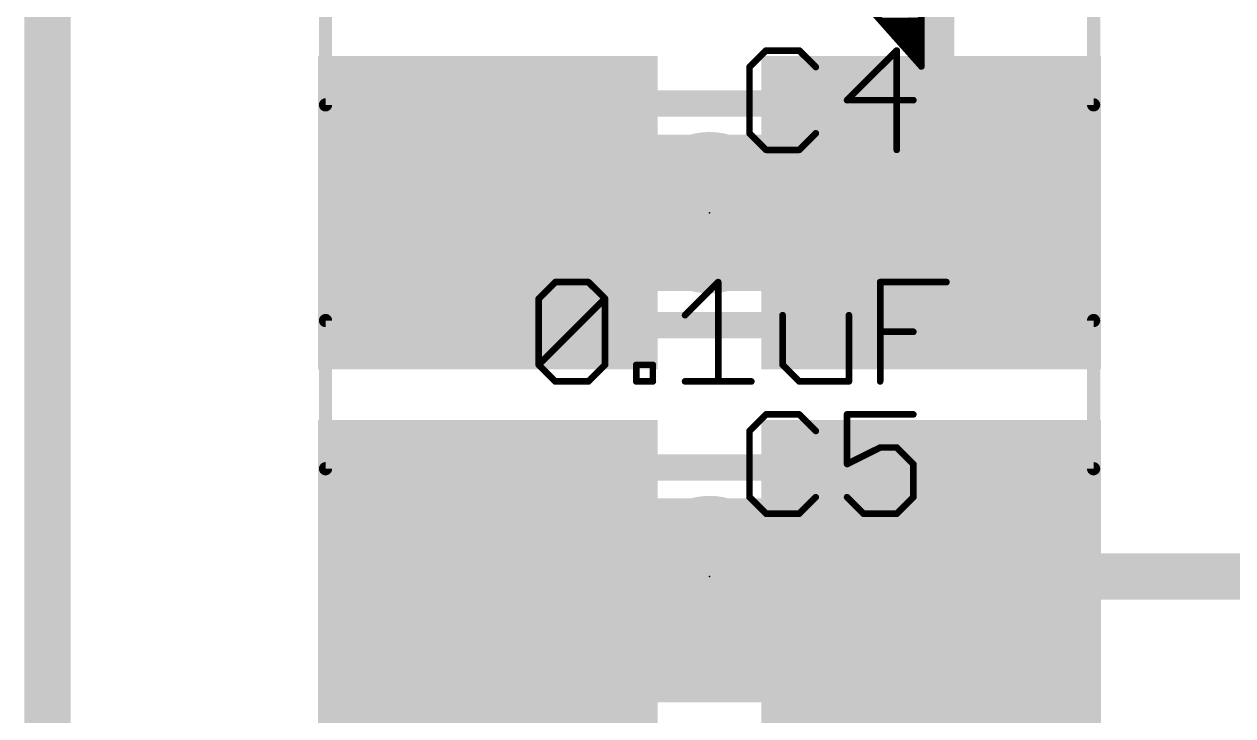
# Model space of a CAD drawing. Extents: x -34 to 73, y -9 to 16.
# Drawn here: x -0.089 to 4.547, y 4.418 to 7.074 of the extents above; entities that cross this region are included whole.
import ezdxf

# ---------------------------------------------------------------- set-up
doc = ezdxf.new("R2010")
doc.units = 0
for name, color, linetype in [('1', 12, 'CONTINUOUS'), ('16', 132, 'CONTINUOUS'), ('20', 53, 'CONTINUOUS'), ('21', 53, 'CONTINUOUS'), ('22', 53, 'CONTINUOUS'), ('23', 53, 'CONTINUOUS'), ('24', 53, 'CONTINUOUS'), ('25', 253, 'CONTINUOUS'), ('27', 253, 'CONTINUOUS'), ('29', 253, 'CONTINUOUS'), ('31', 253, 'CONTINUOUS'), ('35', 253, 'CONTINUOUS'), ('39', 12, 'CONTINUOUS'), ('51', 53, 'CONTINUOUS')]:
    doc.layers.add(name, color=color, linetype=linetype)

# ---------------------------------------------------------------- blocks, each defined once
blk = doc.blocks.new('RECT')
blk.add_solid([(-0.5, -0.5), (0.5, -0.5), (-0.5, 0.5), (0.5, 0.5)])

msp = doc.modelspace()

# ---------------------------------------------------------------- linework, layer by layer
at = {"layer": '1', "const_width": 0.1778}
for points in [[(0, 15.24), (0, 0)], [(3.39, 6.35), (3.39, 7.747)], [(3.39, 4.953), (4.699, 4.953)]]:
    msp.add_lwpolyline(points, dxfattribs=at)
at = {"layer": '1', "const_width": 0.0889}
for points in [[(3.3456, 6.35, 1), (3.4345, 6.35)], [(3.39, 4.9975, 1), (3.39, 4.9085)]]:
    msp.add_lwpolyline(points, format="xyb", dxfattribs=at)
at = {"layer": '16', "const_width": 0.1778}
msp.add_lwpolyline([(0, 15.24), (0, 0)], dxfattribs=at)
at = {"layer": '20', "const_width": 0.1778}
msp.add_lwpolyline([(0, 15.24), (0, 0)], dxfattribs=at)
at = {"layer": '21', "const_width": 0.5588}
for points in [[(2.54, 6.3195), (2.54, 6.3805)], [(2.54, 4.9225), (2.54, 4.9835)]]:
    msp.add_lwpolyline(points, dxfattribs=at)
at = {"layer": '21', "const_width": 0.2794}
for points in [[(2.6797, 6.3805, 1), (2.4003, 6.3805)], [(2.4003, 6.3195, 1), (2.6797, 6.3195)], [(2.6797, 4.9835, 1), (2.4003, 4.9835)], [(2.4003, 4.9225, 1), (2.6797, 4.9225)]]:
    msp.add_lwpolyline(points, format="xyb", dxfattribs=at)
at = {"layer": '22'}
for points, const_width in [([(3.3527, 8.4277), (3.3527, 6.9113)], 0.0254), ([(3.3527, 6.9113), (2.8651, 7.46)], 0.0254), ([(3.1969, 7.0866), (3.3527, 7.0866)], 0.0254), ([(3.2195, 7.0612), (3.3527, 7.0612)], 0.0254), ([(3.2421, 7.0358), (3.3527, 7.0358)], 0.0254), ([(3.2646, 7.0104), (3.3527, 7.0104)], 0.0254), ([(3.2872, 6.985), (3.3527, 6.985)], 0.0254), ([(3.3098, 6.9596), (3.3527, 6.9596)], 0.0254), ([(3.3324, 6.9342), (3.3527, 6.9342)], 0.0254), ([(2.2606, 5.003), (2.3835, 5.1258)], 0.1524), ([(2.3835, 5.1258), (2.875, 5.1258)], 0.1524), ([(2.875, 5.1258), (2.9978, 5.003)], 0.1524), ([(2.2606, 4.6344), (2.2606, 5.003)], 0.1524), ([(2.9978, 5.003), (2.9978, 4.6344)], 0.1524), ([(2.9978, 4.6344), (2.2606, 4.6344)], 0.1524)]:
    msp.add_lwpolyline(points, dxfattribs=dict(at, const_width=const_width))
for points, const_width in [([(3.2195, 7.0676, 1), (3.2195, 7.0549)], 0.0127), ([(3.2421, 7.0422, 1), (3.2421, 7.0294)], 0.0127), ([(3.3527, 7.0549, 1), (3.3527, 7.0676)], 0.0127), ([(3.3527, 7.0294, 1), (3.3527, 7.0422)], 0.0127), ([(3.2646, 7.0168, 1), (3.2646, 7.0041)], 0.0127), ([(3.3527, 7.0041, 1), (3.3527, 7.0168)], 0.0127), ([(3.2872, 6.9914, 1), (3.2872, 6.9787)], 0.0127), ([(3.3098, 6.966, 1), (3.3098, 6.9532)], 0.0127), ([(3.3527, 6.9787, 1), (3.3527, 6.9914)], 0.0127), ([(3.3527, 6.9532, 1), (3.3527, 6.966)], 0.0127), ([(3.3324, 6.9406, 1), (3.3324, 6.9279)], 0.0127), ([(3.3464, 6.9113, 1), (3.359, 6.9113)], 0.0127), ([(3.348, 6.9071, 1), (3.3574, 6.9155)], 0.0127), ([(3.3527, 6.9279, 1), (3.3527, 6.9406)], 0.0127), ([(2.3835, 5.1639, 1), (2.3835, 5.0877)], 0.0762), ([(2.4104, 5.0989, 1), (2.3565, 5.1528)], 0.0762), ([(2.9019, 5.1528, 1), (2.848, 5.0989)], 0.0762), ([(2.875, 5.0877, 1), (2.875, 5.1639)], 0.0762), ([(2.2987, 5.003, 1), (2.2225, 5.003)], 0.0762), ([(2.2337, 5.0299, 1), (2.2875, 4.976)], 0.0762), ([(3.0359, 5.003, 1), (2.9597, 5.003)], 0.0762), ([(2.9709, 4.976, 1), (3.0248, 5.0299)], 0.0762), ([(2.2606, 4.6725, 1), (2.2606, 4.5963)], 0.0762), ([(2.9978, 4.5963, 1), (2.9978, 4.6725)], 0.0762), ([(2.2225, 4.6344, 1), (2.2987, 4.6344)], 0.0762), ([(2.9597, 4.6344, 1), (3.0359, 4.6344)], 0.0762)]:
    msp.add_lwpolyline(points, format="xyb", dxfattribs=dict(at, const_width=const_width))
at = {"layer": '23'}
for p in [(2.54, 6.35), (2.54, 4.953)]:
    msp.add_point(p, dxfattribs=at)
at = {"layer": '24'}
msp.add_point((3.3528, 6.9088), dxfattribs=at)
at = {"layer": '25', "const_width": 0.0254}
for points in [[(2.7568, 6.9726), (2.6933, 6.9091)], [(2.8839, 6.9726), (2.7568, 6.9726)], [(2.9475, 6.9091), (2.8839, 6.9726)], [(3.2582, 6.9726), (3.0675, 6.782)], [(3.2582, 6.5913), (3.2582, 6.9726)], [(2.6933, 6.9091), (2.6933, 6.6549)], [(3.0675, 6.782), (3.3217, 6.782)], [(2.6933, 6.6549), (2.7568, 6.5913)], [(2.8839, 6.5913), (2.9475, 6.6549)], [(2.7568, 6.5913), (2.8839, 6.5913)], [(2.7568, 5.5756), (2.6933, 5.5121)], [(2.8839, 5.5756), (2.7568, 5.5756)], [(2.9475, 5.5121), (2.8839, 5.5756)], [(3.3217, 5.5756), (3.0675, 5.5756)], [(3.0675, 5.5756), (3.0675, 5.385)], [(2.6933, 5.5121), (2.6933, 5.2579)], [(3.0675, 5.385), (3.1946, 5.4485)], [(3.1946, 5.4485), (3.2582, 5.4485)], [(3.2582, 5.4485), (3.3217, 5.385)], [(3.3217, 5.385), (3.3217, 5.2579)], [(2.6933, 5.2579), (2.7568, 5.1943)], [(2.8839, 5.1943), (2.9475, 5.2579)], [(3.131, 5.1943), (3.0675, 5.2579)], [(3.3217, 5.2579), (3.2582, 5.1943)], [(2.7568, 5.1943), (2.8839, 5.1943)], [(3.2582, 5.1943), (3.131, 5.1943)]]:
    msp.add_lwpolyline(points, dxfattribs=at)
at = {"layer": '25', "const_width": 0.0127}
for points in [[(2.7568, 6.979, 1), (2.7568, 6.9663)], [(2.7613, 6.9681, 1), (2.7523, 6.9771)], [(2.8884, 6.9771, 1), (2.8795, 6.9681)], [(2.8839, 6.9663, 1), (2.8839, 6.979)], [(3.2645, 6.9726, 1), (3.2518, 6.9726)], [(3.2626, 6.9681, 1), (3.2537, 6.9771)], [(2.6996, 6.9091, 1), (2.6869, 6.9091)], [(2.6888, 6.9136, 1), (2.6978, 6.9046)], [(2.943, 6.9046, 1), (2.952, 6.9136)], [(3.0675, 6.7883, 1), (3.0675, 6.7756)], [(3.063, 6.7865, 1), (3.072, 6.7775)], [(3.3217, 6.7756, 1), (3.3217, 6.7883)], [(2.6869, 6.6549, 1), (2.6996, 6.6549)], [(2.6978, 6.6593, 1), (2.6888, 6.6504)], [(2.952, 6.6504, 1), (2.943, 6.6593)], [(2.7568, 6.5977, 1), (2.7568, 6.585)], [(2.7523, 6.5868, 1), (2.7613, 6.5958)], [(2.8795, 6.5958, 1), (2.8884, 6.5868)], [(2.8839, 6.585, 1), (2.8839, 6.5977)], [(3.2518, 6.5913, 1), (3.2645, 6.5913)], [(2.7568, 5.582, 1), (2.7568, 5.5693)], [(2.7613, 5.5711, 1), (2.7523, 5.5801)], [(2.8884, 5.5801, 1), (2.8795, 5.5711)], [(2.8839, 5.5693, 1), (2.8839, 5.582)], [(3.0675, 5.582, 1), (3.0675, 5.5693)], [(3.0738, 5.5756, 1), (3.0611, 5.5756)], [(3.3217, 5.5693, 1), (3.3217, 5.582)], [(2.6996, 5.5121, 1), (2.6869, 5.5121)], [(2.6888, 5.5166, 1), (2.6978, 5.5076)], [(2.943, 5.5076, 1), (2.952, 5.5166)], [(3.1946, 5.4549, 1), (3.1946, 5.4422)], [(3.1974, 5.4428, 1), (3.1918, 5.4542)], [(3.2626, 5.453, 1), (3.2537, 5.444)], [(3.2582, 5.4422, 1), (3.2582, 5.4549)], [(3.0647, 5.3906, 1), (3.0703, 5.3793)], [(3.0611, 5.385, 1), (3.0738, 5.385)], [(3.3281, 5.385, 1), (3.3154, 5.385)], [(3.3172, 5.3805, 1), (3.3262, 5.3895)], [(2.6869, 5.2579, 1), (2.6996, 5.2579)], [(2.6978, 5.2623, 1), (2.6888, 5.2534)], [(2.952, 5.2534, 1), (2.943, 5.2623)], [(3.072, 5.2623, 1), (3.063, 5.2534)], [(3.3154, 5.2579, 1), (3.3281, 5.2579)], [(3.3262, 5.2534, 1), (3.3172, 5.2623)], [(2.7568, 5.2007, 1), (2.7568, 5.1879)], [(2.7523, 5.1898, 1), (2.7613, 5.1988)], [(2.8795, 5.1988, 1), (2.8884, 5.1898)], [(2.8839, 5.1879, 1), (2.8839, 5.2007)], [(3.131, 5.2007, 1), (3.131, 5.1879)], [(3.1266, 5.1898, 1), (3.1355, 5.1988)], [(3.2537, 5.1988, 1), (3.2626, 5.1898)], [(3.2582, 5.1879, 1), (3.2582, 5.2007)]]:
    msp.add_lwpolyline(points, format="xyb", dxfattribs=at)
at = {"layer": '27', "const_width": 0.0254}
for points in [[(1.8848, 6.0201), (1.9483, 6.0836)], [(1.9483, 6.0836), (2.0754, 6.0836)], [(2.0754, 6.0836), (2.139, 6.0201)], [(2.4461, 5.9565), (2.5732, 6.0836)], [(2.5732, 6.0836), (2.5732, 5.7023)], [(3.1945, 5.7023), (3.1945, 6.0836)], [(3.1945, 6.0836), (3.4487, 6.0836)], [(1.8848, 5.7659), (1.8848, 6.0201)], [(1.8848, 5.7659), (2.139, 6.0201)], [(2.139, 6.0201), (2.139, 5.7659)], [(2.8203, 5.9565), (2.8203, 5.7659)], [(3.0745, 5.7023), (3.0745, 5.9565)], [(3.1945, 5.893), (3.3216, 5.893)], [(1.9483, 5.7023), (1.8848, 5.7659)], [(2.139, 5.7659), (2.0754, 5.7023)], [(2.259, 5.7023), (2.259, 5.7659)], [(2.259, 5.7659), (2.3225, 5.7659)], [(2.3225, 5.7659), (2.3225, 5.7023)], [(2.8203, 5.7659), (2.8838, 5.7023)], [(2.0754, 5.7023), (1.9483, 5.7023)], [(2.3225, 5.7023), (2.259, 5.7023)], [(2.4461, 5.7023), (2.7003, 5.7023)], [(2.8838, 5.7023), (3.0745, 5.7023)]]:
    msp.add_lwpolyline(points, dxfattribs=at)
at = {"layer": '27', "const_width": 0.0127}
for points in [[(1.9483, 6.09, 1), (1.9483, 6.0773)], [(1.9528, 6.0791, 1), (1.9438, 6.0881)], [(2.0799, 6.0881, 1), (2.0709, 6.0791)], [(2.0754, 6.0773, 1), (2.0754, 6.09)], [(2.5795, 6.0836, 1), (2.5668, 6.0836)], [(2.5777, 6.0791, 1), (2.5687, 6.0881)], [(3.2008, 6.0836, 1), (3.1881, 6.0836)], [(3.1945, 6.09, 1), (3.1945, 6.0773)], [(3.4487, 6.0773, 1), (3.4487, 6.09)], [(1.8911, 6.0201, 1), (1.8784, 6.0201)], [(1.8803, 6.0246, 1), (1.8893, 6.0156)], [(2.1453, 6.0201, 1), (2.1326, 6.0201)], [(2.1435, 6.0156, 1), (2.1345, 6.0246)], [(2.1345, 6.0156, 1), (2.1435, 6.0246)], [(2.4416, 5.961, 1), (2.4506, 5.952)], [(2.8266, 5.9565, 1), (2.8139, 5.9565)], [(3.0808, 5.9565, 1), (3.0681, 5.9565)], [(3.1945, 5.8993, 1), (3.1945, 5.8866)], [(3.3216, 5.8866, 1), (3.3216, 5.8993)], [(1.8784, 5.7659, 1), (1.8911, 5.7659)], [(1.8893, 5.7703, 1), (1.8803, 5.7614)], [(1.8803, 5.7703, 1), (1.8893, 5.7614)], [(2.1326, 5.7659, 1), (2.1453, 5.7659)], [(2.1435, 5.7614, 1), (2.1345, 5.7703)], [(2.2653, 5.7659, 1), (2.2526, 5.7659)], [(2.259, 5.7722, 1), (2.259, 5.7595)], [(2.3289, 5.7659, 1), (2.3162, 5.7659)], [(2.3225, 5.7595, 1), (2.3225, 5.7722)], [(2.8139, 5.7659, 1), (2.8266, 5.7659)], [(2.8248, 5.7703, 1), (2.8158, 5.7614)], [(1.9483, 5.7087, 1), (1.9483, 5.6959)], [(1.9438, 5.6978, 1), (1.9528, 5.7068)], [(2.0709, 5.7068, 1), (2.0799, 5.6978)], [(2.0754, 5.6959, 1), (2.0754, 5.7087)], [(2.259, 5.7087, 1), (2.259, 5.6959)], [(2.2526, 5.7023, 1), (2.2653, 5.7023)], [(2.3162, 5.7023, 1), (2.3289, 5.7023)], [(2.3225, 5.6959, 1), (2.3225, 5.7087)], [(2.4461, 5.7087, 1), (2.4461, 5.6959)], [(2.5668, 5.7023, 1), (2.5795, 5.7023)], [(2.7003, 5.6959, 1), (2.7003, 5.7087)], [(2.8838, 5.7087, 1), (2.8838, 5.6959)], [(2.8793, 5.6978, 1), (2.8883, 5.7068)], [(3.0681, 5.7023, 1), (3.0808, 5.7023)], [(3.0745, 5.6959, 1), (3.0745, 5.7087)], [(3.1881, 5.7023, 1), (3.2008, 5.7023)]]:
    msp.add_lwpolyline(points, format="xyb", dxfattribs=at)
at = {"layer": '39', "const_width": 0.0508}
for points in [[(1.067, 6.764), (1.067, 8.73)], [(4.013, 8.73), (4.013, 6.764)], [(1.067, 5.367), (1.067, 7.333)], [(4.013, 7.333), (4.013, 5.367)], [(4.013, 6.764), (1.067, 6.764)], [(1.067, 3.97), (1.067, 5.936)], [(1.067, 5.936), (4.013, 5.936)], [(4.013, 5.936), (4.013, 3.97)], [(4.013, 5.367), (1.067, 5.367)]]:
    msp.add_lwpolyline(points, dxfattribs=at)
at = {"layer": '39', "const_width": 0.0254}
for points in [[(1.067, 6.7767, 1), (1.067, 6.7513)], [(1.0543, 6.764, 1), (1.0797, 6.764)], [(4.0003, 6.764, 1), (4.0257, 6.764)], [(4.013, 6.7513, 1), (4.013, 6.7767)], [(1.0797, 5.936, 1), (1.0543, 5.936)], [(1.067, 5.9487, 1), (1.067, 5.9233)], [(4.0257, 5.936, 1), (4.0003, 5.936)], [(4.013, 5.9233, 1), (4.013, 5.9487)], [(1.067, 5.3797, 1), (1.067, 5.3543)], [(1.0543, 5.367, 1), (1.0797, 5.367)], [(4.0003, 5.367, 1), (4.0257, 5.367)], [(4.013, 5.3543, 1), (4.013, 5.3797)]]:
    msp.add_lwpolyline(points, format="xyb", dxfattribs=at)
at = {"layer": '51', "const_width": 0.1016}
for points in [[(2.896, 6.769), (2.184, 6.769)], [(2.896, 5.918), (2.184, 5.918)], [(2.896, 5.372), (2.184, 5.372)], [(2.896, 4.521), (2.184, 4.521)]]:
    msp.add_lwpolyline(points, dxfattribs=at)
at = {"layer": '51', "const_width": 0.0508}
for points in [[(2.184, 6.7944, 1), (2.184, 6.7436)], [(2.896, 6.7436, 1), (2.896, 6.7944)], [(2.184, 5.9434, 1), (2.184, 5.8926)], [(2.896, 5.8926, 1), (2.896, 5.9434)], [(2.184, 5.3974, 1), (2.184, 5.3466)], [(2.896, 5.3466, 1), (2.896, 5.3974)], [(2.184, 4.5464, 1), (2.184, 4.4956)], [(2.896, 4.4956, 1), (2.896, 4.5464)]]:
    msp.add_lwpolyline(points, format="xyb", dxfattribs=at)

# ---------------------------------------------------------------- block references
at = {"layer": '1', "xscale": 1.1, "rotation": 180}
for p in [(1.69, 6.35), (3.39, 6.35), (1.69, 4.953), (3.39, 4.953)]:
    msp.add_blockref('RECT', p, dxfattribs=at)
at = {"layer": '29', "xscale": 1.3032, "yscale": 1.2032, "rotation": 180}
for p in [(1.69, 6.35), (3.39, 6.35), (1.69, 4.953), (3.39, 4.953)]:
    msp.add_blockref('RECT', p, dxfattribs=at)
at = {"layer": '31', "xscale": 1.1, "rotation": 180}
for p in [(1.69, 6.35), (3.39, 6.35), (1.69, 4.953), (3.39, 4.953)]:
    msp.add_blockref('RECT', p, dxfattribs=at)
at = {"layer": '35', "xscale": 0.3998, "yscale": 0.6, "rotation": 180}
for p in [(2.54, 6.35), (2.54, 4.953)]:
    msp.add_blockref('RECT', p, dxfattribs=at)
at = {"layer": '51', "xscale": 0.5001, "yscale": 0.95, "rotation": 180}
for p in [(1.9598, 6.3449), (3.1282, 6.3449), (1.9598, 4.9479), (3.1282, 4.9479)]:
    msp.add_blockref('RECT', p, dxfattribs=at)

doc.saveas('drawing.dxf')
